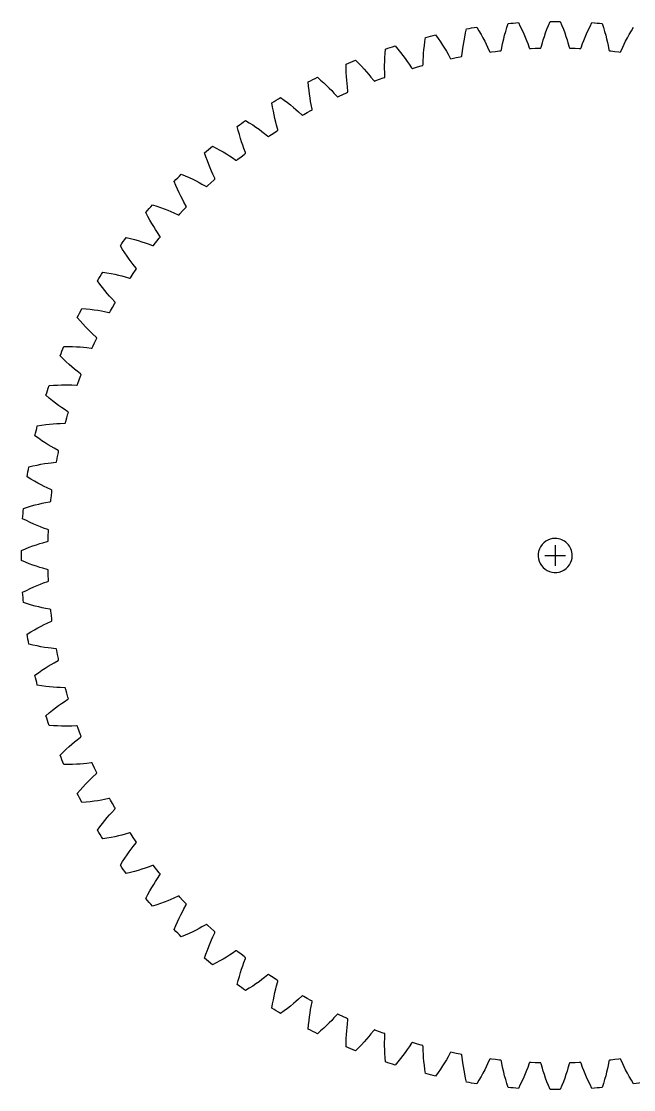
# Model space of a CAD drawing. Extents: x -63 to 81, y 77 to 202.
# Drawn here: x -62.6 to 9.2, y 77 to 202.3 of the extents above; entities that cross this region are included whole.
import ezdxf

# ---------------------------------------------------------------- set-up
doc = ezdxf.new("R2010")
doc.units = 0
doc.layers.get('0').update_dxf_attribs({"linetype": 'CONTINUOUS'})

msp = doc.modelspace()

# ---------------------------------------------------------------- linework, layer by layer
at = {"color": 7}
for points in [[(-9.209713, 201.611999), (-8.944477, 201.177566), (-8.699355, 200.756479), (-8.476253, 200.354093), (-8.272969, 199.968644), (-8.088638, 199.600649), (-7.923835, 199.253686), (-7.705648, 198.772778), (-7.668146, 198.722228), (-7.65, 198.707258), (-7.632463, 198.699158), (-7.615656, 198.697858), (-7.463231, 198.717518), (-6.997893, 198.774248), (-6.53217, 198.827718), (-6.379366, 198.844178), (-6.363323, 198.849378), (-6.348168, 198.861368), (-6.334019, 198.880158), (-6.309355, 198.938068), (-6.209462, 199.456623), (-6.130209, 199.832473), (-6.036878, 200.233331), (-5.929193, 200.655585), (-5.80619, 201.098935), (-5.666141, 201.565611), (-5.50965, 202.049959)], [(-4.319789, 202.143599), (-4.089456, 201.689695), (-3.878127, 201.250673), (-3.687284, 200.832024), (-3.514869, 200.431814), (-3.359979, 200.050491), (-3.222906, 199.691666), (-3.043123, 199.195122), (-3.009703, 199.141782), (-2.992788, 199.125432), (-2.975943, 199.115932), (-2.959288, 199.113332), (-2.80579, 199.120932), (-2.337436, 199.140972), (-1.868953, 199.157732), (-1.715329, 199.162132), (-1.698929, 199.166032), (-1.682879, 199.176802), (-1.667299, 199.194432), (-1.638167, 199.250232), (-1.497897, 199.759351), (-1.389399, 200.127824), (-1.264905, 200.520124), (-1.124422, 200.932627), (-0.967014, 201.36496), (-0.790782, 201.819209), (-0.596772, 202.289786)], [(0.596769, 202.289786), (0.790779, 201.819209), (0.967011, 201.36496), (1.124419, 200.932627), (1.264903, 200.520124), (1.389397, 200.127824), (1.497894, 199.759351), (1.638164, 199.250232), (1.667296, 199.194432), (1.682876, 199.176802), (1.698926, 199.166032), (1.715326, 199.162132), (1.868951, 199.157732), (2.337434, 199.140972), (2.805788, 199.120932), (2.959286, 199.113332), (2.975941, 199.115932), (2.992786, 199.125432), (3.009701, 199.141782), (3.043121, 199.195122), (3.222903, 199.691666), (3.359977, 200.050491), (3.514867, 200.431814), (3.687282, 200.832024), (3.878125, 201.250673), (4.089453, 201.689695), (4.319787, 202.143599)], [(5.509648, 202.049959), (5.666139, 201.565611), (5.806188, 201.098935), (5.92919, 200.655585), (6.036876, 200.233331), (6.130207, 199.832473), (6.20946, 199.456623), (6.309353, 198.938068), (6.334017, 198.880158), (6.348166, 198.861368), (6.363321, 198.849378), (6.379364, 198.844178), (6.532168, 198.827718), (6.997891, 198.774248), (7.463228, 198.717518), (7.615654, 198.697858), (7.632461, 198.699158), (7.649998, 198.707258), (7.668144, 198.722228), (7.705646, 198.772778), (7.923833, 199.253686), (8.088636, 199.600649), (8.272967, 199.968644), (8.47625, 200.354093), (8.699352, 200.756479), (8.944475, 201.177566), (9.209711, 201.611999)], [(-14.042848, 200.698389), (-13.744344, 200.286105), (-13.46694, 199.885547), (-13.212955, 199.501906), (-12.980056, 199.133596), (-12.767421, 198.781198), (-12.575903, 198.448234), (-12.320657, 197.985927), (-12.279307, 197.938477), (-12.260047, 197.924977), (-12.241927, 197.918277), (-12.225067, 197.918316), (-12.074655, 197.949876), (-11.615203, 198.042936), (-11.15511, 198.132786), (-11.004069, 198.161186), (-10.988479, 198.167586), (-10.974309, 198.180736), (-10.961679, 198.200576), (-10.941639, 198.260246), (-10.882739, 198.785041), (-10.833219, 199.165951), (-10.771629, 199.572895), (-10.697409, 200.002296), (-10.609569, 200.453931), (-10.506566, 200.930155), (-10.38856, 201.425288)], [(-18.789399, 199.408389), (-18.459469, 199.020797), (-18.151492, 198.643239), (-17.86819, 198.280708), (-17.607111, 197.931805), (-17.367483, 197.597178), (-17.150431, 197.280266), (-16.8597, 196.839411), (-16.81475, 196.795351), (-16.79449, 196.783401), (-16.7759, 196.778101), (-16.7591, 196.779501), (-16.611627, 196.822761), (-16.160893, 196.951586), (-15.709268, 197.077253), (-15.560921, 197.117423), (-15.545881, 197.125023), (-15.532791, 197.139243), (-15.521761, 197.160023), (-15.506461, 197.221083), (-15.488921, 197.74888), (-15.469441, 198.132501), (-15.439971, 198.543024), (-15.399661, 198.976925), (-15.347531, 199.434058), (-15.282212, 199.916897), (-15.203412, 200.419762)], [(-23.420147, 197.74991), (-23.060824, 197.389399), (-22.724173, 197.037169), (-22.413301, 196.697982), (-22.125652, 196.37064), (-21.860508, 196.055844), (-21.619262, 195.756939), (-21.294837, 195.340253), (-21.246567, 195.299853), (-21.225427, 195.289533), (-21.206477, 195.285733), (-21.189837, 195.288433), (-21.046213, 195.343133), (-20.606975, 195.506925), (-20.166602, 195.667639), (-20.021865, 195.719319), (-20.007475, 195.728119), (-19.995535, 195.743319), (-19.986135, 195.764899), (-19.975675, 195.826969), (-19.999595, 196.354515), (-20.010275, 196.738482), (-20.013075, 197.150052), (-20.006975, 197.585778), (-19.990865, 198.045592), (-19.963625, 198.532067), (-19.924525, 199.039565)], [(-27.906559, 195.733186), (-27.520057, 195.401977), (-27.156809, 195.077246), (-26.820282, 194.763496), (-26.507839, 194.459731), (-26.218813, 194.16671), (-25.954857, 193.887654), (-25.59874, 193.497707), (-25.54745, 193.461217), (-25.52557, 193.452617), (-25.50638, 193.450317), (-25.49, 193.454317), (-25.351111, 193.520117), (-24.926079, 193.717866), (-24.499673, 193.912636), (-24.359436, 193.975516), (-24.345776, 193.985416), (-24.335066, 194.001506), (-24.327366, 194.023756), (-24.321766, 194.086456), (-24.387006, 194.610499), (-24.427776, 194.992445), (-24.462886, 195.402524), (-24.490956, 195.837389), (-24.510976, 196.297049), (-24.521996, 196.784161), (-24.522836, 197.293162)], [(-32.220848, 193.370826), (-31.809552, 193.070963), (-31.421945, 192.775734), (-31.06184, 192.489355), (-30.726526, 192.21104), (-30.4154, 191.941598), (-30.130364, 191.684112), (-29.744751, 191.323307), (-29.690761, 191.290957), (-29.668271, 191.284057), (-29.648961, 191.283261), (-29.632941, 191.288461), (-29.499642, 191.364961), (-29.091435, 191.595448), (-28.681625, 191.823073), (-28.546753, 191.896763), (-28.533913, 191.907683), (-28.524513, 191.924563), (-28.518613, 191.947343), (-28.517988, 192.010283), (-28.624141, 192.527593), (-28.694751, 192.905162), (-28.761921, 193.311223), (-28.824021, 193.742544), (-28.880041, 194.199218), (-28.929241, 194.683963), (-28.970011, 195.191329)], [(-36.336541, 190.677192), (-35.902986, 190.410524), (-35.493411, 190.146615), (-35.111946, 189.889372), (-34.755829, 189.638224), (-34.424524, 189.394024), (-34.120164, 189.159695), (-33.70743, 188.830258), (-33.65107, 188.802238), (-33.62811, 188.797138), (-33.6088, 188.79786), (-33.59324, 188.80436), (-33.466354, 188.89108), (-33.077489, 189.152884), (-32.686802, 189.41196), (-32.558128, 189.496), (-32.546178, 189.50789), (-32.538078, 189.52546), (-32.533978, 189.54863), (-32.538278, 189.61143), (-32.684693, 190.118816), (-32.78471, 190.489681), (-32.88354, 190.88922), (-32.97929, 191.314338), (-33.070969, 191.765208), (-33.158049, 192.2446), (-33.238509, 192.747203)], [(-40.228169, 187.669003), (-39.775027, 187.437173), (-39.346009, 187.206213), (-38.945537, 186.979693), (-38.570813, 186.75726), (-38.221368, 186.539805), (-37.899561, 186.33008), (-37.462253, 186.034041), (-37.403863, 186.010531), (-37.380573, 186.007231), (-37.361373, 186.009431), (-37.346373, 186.017131), (-37.226683, 186.113541), (-36.859557, 186.405047), (-36.490401, 186.693978), (-36.368717, 186.787858), (-36.357737, 186.800648), (-36.351037, 186.818798), (-36.348837, 186.842218), (-36.358037, 186.904478), (-36.543809, 187.398813), (-36.672616, 187.760688), (-36.802487, 188.15124), (-36.931296, 188.567537), (-37.05807, 189.009824), (-37.182496, 189.480906), (-37.302136, 189.975646)], [(-43.871693, 184.364752), (-43.401759, 184.16919), (-42.955942, 183.972603), (-42.538933, 183.778201), (-42.147912, 183.585854), (-41.782483, 183.396487), (-41.445213, 183.212656), (-40.986027, 182.951841), (-40.925977, 182.932991), (-40.902497, 182.931591), (-40.883537, 182.935291), (-40.869187, 182.944091), (-40.75743, 183.049592), (-40.414307, 183.369003), (-40.068958, 183.686007), (-39.955015, 183.789143), (-39.945115, 183.802753), (-39.939915, 183.821363), (-39.939515, 183.844883), (-39.953595, 183.906233), (-40.177579, 184.384469), (-40.334382, 184.735122), (-40.494494, 185.114281), (-40.655569, 185.519188), (-40.816653, 185.950165), (-40.977656, 186.410031), (-41.135744, 186.89386)], [(-47.244762, 180.784843), (-46.760933, 180.626754), (-46.301066, 180.465751), (-45.87009, 180.304667), (-45.465183, 180.143592), (-45.086023, 179.98348), (-44.73537, 179.826678), (-44.257135, 179.602694), (-44.195785, 179.588614), (-44.172265, 179.589014), (-44.153655, 179.594214), (-44.140045, 179.604114), (-44.036909, 179.718057), (-43.719905, 180.063405), (-43.400493, 180.406528), (-43.294992, 180.518285), (-43.286192, 180.532635), (-43.282492, 180.551595), (-43.283892, 180.575075), (-43.302742, 180.635125), (-43.563558, 181.094312), (-43.747389, 181.431582), (-43.936756, 181.79701), (-44.129103, 182.188031), (-44.323504, 182.605041), (-44.520091, 183.050858), (-44.715653, 183.520791)], [(-50.326548, 176.951234), (-49.831807, 176.831594), (-49.360725, 176.707169), (-48.918439, 176.580395), (-48.502142, 176.451586), (-48.111589, 176.321715), (-47.749714, 176.192908), (-47.25538, 176.007136), (-47.19312, 175.997936), (-47.1697, 176.000136), (-47.15155, 176.006836), (-47.13876, 176.017816), (-47.04488, 176.1395), (-46.755949, 176.508656), (-46.464442, 176.875781), (-46.368032, 176.995471), (-46.360332, 177.010471), (-46.358132, 177.029671), (-46.361432, 177.052961), (-46.384942, 177.111351), (-46.680981, 177.54866), (-46.890707, 177.870467), (-47.108162, 178.219912), (-47.330595, 178.594635), (-47.557114, 178.995107), (-47.788074, 179.424126), (-48.019904, 179.877268)], [(-53.098104, 172.887608), (-52.595501, 172.807148), (-52.11611, 172.720068), (-51.66524, 172.628388), (-51.240121, 172.532638), (-50.840582, 172.433808), (-50.469718, 172.333791), (-49.962331, 172.187376), (-49.899531, 172.183076), (-49.876361, 172.187176), (-49.858791, 172.195276), (-49.846901, 172.207226), (-49.762861, 172.3359), (-49.503785, 172.726588), (-49.241981, 173.115453), (-49.155261, 173.242339), (-49.148761, 173.257899), (-49.148039, 173.277209), (-49.153139, 173.300169), (-49.181159, 173.356529), (-49.510596, 173.769262), (-49.744925, 174.073622), (-49.989126, 174.404928), (-50.240274, 174.761045), (-50.497517, 175.142509), (-50.761425, 175.552084), (-51.028093, 175.98564)], [(-55.542231, 168.61911), (-55.034865, 168.57834), (-54.550119, 168.52914), (-54.093445, 168.47312), (-53.662125, 168.41102), (-53.256064, 168.34385), (-52.878494, 168.27324), (-52.361184, 168.167087), (-52.298245, 168.167712), (-52.275465, 168.173612), (-52.258585, 168.183012), (-52.247665, 168.195852), (-52.173975, 168.330724), (-51.94635, 168.740533), (-51.715863, 169.14874), (-51.639363, 169.282039), (-51.634163, 169.298059), (-51.634959, 169.317369), (-51.641859, 169.339859), (-51.674209, 169.393849), (-52.035014, 169.779463), (-52.2925, 170.064499), (-52.561941, 170.375624), (-52.840256, 170.710938), (-53.126635, 171.071044), (-53.421865, 171.458651), (-53.721728, 171.869947)], [(-57.644063, 164.171934), (-57.135063, 164.171094), (-56.647951, 164.160074), (-56.18829, 164.140054), (-55.753425, 164.111984), (-55.343347, 164.076874), (-54.961401, 164.036104), (-54.437357, 163.970864), (-54.374657, 163.976464), (-54.352407, 163.984164), (-54.336317, 163.994874), (-54.326417, 164.008534), (-54.263537, 164.148771), (-54.068767, 164.575177), (-53.871019, 165.00021), (-53.805219, 165.139099), (-53.801219, 165.155479), (-53.803519, 165.174669), (-53.812119, 165.196549), (-53.848609, 165.247839), (-54.238555, 165.603955), (-54.517611, 165.867911), (-54.810633, 166.156937), (-55.114398, 166.469381), (-55.428148, 166.805908), (-55.752878, 167.169155), (-56.084087, 167.555657)], [(-59.390466, 159.573623), (-58.882968, 159.612723), (-58.396494, 159.639963), (-57.936679, 159.656073), (-57.500953, 159.662173), (-57.089384, 159.659373), (-56.705417, 159.648693), (-56.17787, 159.624773), (-56.1158, 159.635233), (-56.09422, 159.644633), (-56.07902, 159.656573), (-56.07022, 159.670963), (-56.01854, 159.815701), (-55.857826, 160.256074), (-55.694034, 160.695311), (-55.639334, 160.838935), (-55.636634, 160.855575), (-55.640434, 160.874525), (-55.650754, 160.895665), (-55.691154, 160.943935), (-56.10784, 161.26836), (-56.406746, 161.509607), (-56.721542, 161.774751), (-57.048884, 162.0624), (-57.38807, 162.373271), (-57.7403, 162.709922), (-58.100812, 163.069246)], [(-60.770663, 154.85251), (-60.267799, 154.93131), (-59.78496, 154.99663), (-59.327826, 155.04876), (-58.893925, 155.08907), (-58.483403, 155.11854), (-58.099782, 155.13802), (-57.571984, 155.15556), (-57.510924, 155.17086), (-57.490144, 155.18189), (-57.475924, 155.19498), (-57.468324, 155.21002), (-57.428154, 155.358367), (-57.302487, 155.809991), (-57.173662, 156.260725), (-57.130403, 156.408198), (-57.129003, 156.424998), (-57.134303, 156.443588), (-57.146253, 156.463848), (-57.190312, 156.508798), (-57.631167, 156.79953), (-57.948079, 157.016582), (-58.282707, 157.25621), (-58.63161, 157.517288), (-58.99414, 157.80059), (-59.371698, 158.108567), (-59.759291, 158.438498)], [(-61.77619, 150.037658), (-61.281057, 150.155665), (-60.804832, 150.258668), (-60.353198, 150.346508), (-59.923797, 150.420728), (-59.516852, 150.482318), (-59.135942, 150.531838), (-58.611148, 150.590738), (-58.551478, 150.610778), (-58.531638, 150.623408), (-58.518488, 150.637578), (-58.512088, 150.653168), (-58.483688, 150.804209), (-58.393838, 151.264301), (-58.300778, 151.723753), (-58.269218, 151.874166), (-58.269179, 151.891026), (-58.275879, 151.909146), (-58.289379, 151.928406), (-58.336829, 151.969756), (-58.799135, 152.225002), (-59.132099, 152.41652), (-59.484497, 152.629154), (-59.852808, 152.862053), (-60.236449, 153.116038), (-60.637006, 153.393443), (-61.04929, 153.691947)], [(-62.40086, 145.158749), (-61.916513, 145.31524), (-61.449837, 145.455289), (-61.006486, 145.578291), (-60.584232, 145.685977), (-60.183375, 145.779308), (-59.807525, 145.858561), (-59.288969, 145.958454), (-59.231059, 145.983118), (-59.212269, 145.997267), (-59.200279, 146.012422), (-59.195079, 146.028465), (-59.178619, 146.181269), (-59.125149, 146.646992), (-59.068419, 147.112329), (-59.048759, 147.264755), (-59.050059, 147.281562), (-59.058159, 147.299099), (-59.073129, 147.317245), (-59.123679, 147.354747), (-59.604587, 147.572934), (-59.951551, 147.737737), (-60.319546, 147.922068), (-60.704994, 148.125352), (-61.10738, 148.348453), (-61.528468, 148.593576), (-61.962901, 148.858812)], [(-62.640687, 140.24587), (-62.17011, 140.43988), (-61.715862, 140.616112), (-61.283529, 140.77352), (-60.871025, 140.914004), (-60.478725, 141.038498), (-60.110253, 141.146996), (-59.601133, 141.287266), (-59.545333, 141.316398), (-59.527703, 141.331978), (-59.516933, 141.348028), (-59.513033, 141.364428), (-59.508633, 141.518052), (-59.491873, 141.986535), (-59.471833, 142.454889), (-59.464233, 142.608387), (-59.466833, 142.625042), (-59.476333, 142.641887), (-59.492683, 142.658802), (-59.546023, 142.692222), (-60.042568, 142.872005), (-60.401392, 143.009078), (-60.782715, 143.163968), (-61.182925, 143.336383), (-61.601575, 143.527226), (-62.040596, 143.738554), (-62.4945, 143.968888)], [(0, 140.848826), (0, 138.448827)], [(-1.199999, 139.648827), (1.199999, 139.648827)], [(-62.4945, 135.329312), (-62.040596, 135.559645), (-61.601575, 135.770974), (-61.182925, 135.961817), (-60.782715, 136.134232), (-60.401392, 136.289122), (-60.042568, 136.426195), (-59.546023, 136.605978), (-59.492683, 136.639398), (-59.476333, 136.656313), (-59.466833, 136.673158), (-59.464233, 136.689813), (-59.471833, 136.843311), (-59.491873, 137.311665), (-59.508633, 137.780148), (-59.513033, 137.933772), (-59.516933, 137.950172), (-59.527703, 137.966222), (-59.545333, 137.981802), (-59.601133, 138.010934), (-60.110253, 138.151204), (-60.478725, 138.259702), (-60.871025, 138.384196), (-61.283529, 138.524679), (-61.715862, 138.682087), (-62.17011, 138.858319), (-62.640687, 139.05233)], [(-61.962901, 130.439388), (-61.528468, 130.704624), (-61.10738, 130.949747), (-60.704994, 131.172848), (-60.319546, 131.376132), (-59.951551, 131.560463), (-59.604587, 131.725266), (-59.123679, 131.943453), (-59.073129, 131.980955), (-59.058159, 131.999101), (-59.050059, 132.016638), (-59.048759, 132.033445), (-59.068419, 132.18587), (-59.125149, 132.651208), (-59.178619, 133.116931), (-59.195079, 133.269735), (-59.200279, 133.285778), (-59.212269, 133.300933), (-59.231059, 133.315082), (-59.288969, 133.339746), (-59.807525, 133.439639), (-60.183375, 133.518892), (-60.584232, 133.612223), (-61.006486, 133.719909), (-61.449837, 133.842911), (-61.916513, 133.98296), (-62.40086, 134.139451)], [(-61.04929, 125.606253), (-60.637006, 125.904757), (-60.236449, 126.182162), (-59.852808, 126.436147), (-59.484497, 126.669046), (-59.132099, 126.88168), (-58.799135, 127.073198), (-58.336829, 127.328444), (-58.289379, 127.369794), (-58.275879, 127.389054), (-58.269179, 127.407174), (-58.269218, 127.424034), (-58.300778, 127.574447), (-58.393838, 128.033899), (-58.483688, 128.493991), (-58.512088, 128.645032), (-58.518488, 128.660622), (-58.531638, 128.674792), (-58.551478, 128.687422), (-58.611148, 128.707462), (-59.135942, 128.766362), (-59.516852, 128.815882), (-59.923797, 128.877472), (-60.353198, 128.951692), (-60.804832, 129.039532), (-61.281057, 129.142535), (-61.77619, 129.260542)], [(-59.759291, 120.859702), (-59.371698, 121.189633), (-58.99414, 121.49761), (-58.63161, 121.780912), (-58.282707, 122.04199), (-57.948079, 122.281618), (-57.631167, 122.49867), (-57.190312, 122.789402), (-57.146253, 122.834352), (-57.134303, 122.854612), (-57.129003, 122.873202), (-57.130403, 122.890002), (-57.173662, 123.037475), (-57.302487, 123.488209), (-57.428154, 123.939833), (-57.468324, 124.08818), (-57.475924, 124.10322), (-57.490144, 124.11631), (-57.510924, 124.12734), (-57.571984, 124.14264), (-58.099782, 124.16018), (-58.483403, 124.17966), (-58.893925, 124.20913), (-59.327826, 124.24944), (-59.78496, 124.30157), (-60.267799, 124.36689), (-60.770663, 124.44569)], [(-58.100812, 116.228954), (-57.7403, 116.588278), (-57.38807, 116.924929), (-57.048884, 117.2358), (-56.721542, 117.523449), (-56.406746, 117.788593), (-56.10784, 118.02984), (-55.691154, 118.354265), (-55.650754, 118.402535), (-55.640434, 118.423675), (-55.636634, 118.442625), (-55.639334, 118.459265), (-55.694034, 118.602889), (-55.857826, 119.042126), (-56.01854, 119.482499), (-56.07022, 119.627237), (-56.07902, 119.641627), (-56.09422, 119.653567), (-56.1158, 119.662967), (-56.17787, 119.673427), (-56.705417, 119.649507), (-57.089384, 119.638827), (-57.500953, 119.636027), (-57.936679, 119.642127), (-58.396494, 119.658237), (-58.882968, 119.685477), (-59.390466, 119.724577)], [(-56.084087, 111.742543), (-55.752878, 112.129045), (-55.428148, 112.492292), (-55.114398, 112.828819), (-54.810633, 113.141263), (-54.517611, 113.430289), (-54.238555, 113.694245), (-53.848609, 114.050361), (-53.812119, 114.101651), (-53.803519, 114.123531), (-53.801219, 114.142721), (-53.805219, 114.159101), (-53.871019, 114.29799), (-54.068767, 114.723023), (-54.263537, 115.149429), (-54.326417, 115.289666), (-54.336317, 115.303326), (-54.352407, 115.314036), (-54.374657, 115.321736), (-54.437357, 115.327336), (-54.961401, 115.262096), (-55.343347, 115.221326), (-55.753425, 115.186216), (-56.18829, 115.158146), (-56.647951, 115.138126), (-57.135063, 115.127106), (-57.644063, 115.126266)], [(-53.721728, 107.428254), (-53.421865, 107.839549), (-53.126635, 108.227156), (-52.840256, 108.587262), (-52.561941, 108.922576), (-52.2925, 109.233701), (-52.035014, 109.518737), (-51.674209, 109.904351), (-51.641859, 109.958341), (-51.634959, 109.980831), (-51.634163, 110.000141), (-51.639363, 110.016161), (-51.715863, 110.14946), (-51.94635, 110.557667), (-52.173975, 110.967476), (-52.247665, 111.102348), (-52.258585, 111.115188), (-52.275465, 111.124588), (-52.298245, 111.130488), (-52.361184, 111.131113), (-52.878494, 111.02496), (-53.256064, 110.95435), (-53.662125, 110.88718), (-54.093445, 110.82508), (-54.550119, 110.76906), (-55.034865, 110.719861), (-55.542231, 110.679091)], [(-51.028093, 103.31256), (-50.761425, 103.746116), (-50.497517, 104.155691), (-50.240274, 104.537155), (-49.989126, 104.893272), (-49.744925, 105.224578), (-49.510596, 105.528938), (-49.181159, 105.941671), (-49.153139, 105.998031), (-49.148039, 106.020991), (-49.148761, 106.040301), (-49.155261, 106.055861), (-49.241981, 106.182747), (-49.503785, 106.571612), (-49.762861, 106.9623), (-49.846901, 107.090974), (-49.858791, 107.102924), (-49.876361, 107.111024), (-49.899531, 107.115124), (-49.962331, 107.110824), (-50.469718, 106.964409), (-50.840582, 106.864392), (-51.240121, 106.765562), (-51.66524, 106.669812), (-52.11611, 106.578132), (-52.595501, 106.491052), (-53.098104, 106.410592)], [(-48.019904, 99.420933), (-47.788074, 99.874074), (-47.557114, 100.303093), (-47.330595, 100.703565), (-47.108162, 101.078288), (-46.890707, 101.427733), (-46.680981, 101.74954), (-46.384942, 102.186849), (-46.361432, 102.245239), (-46.358132, 102.268529), (-46.360332, 102.287729), (-46.368032, 102.302729), (-46.464442, 102.422419), (-46.755949, 102.789544), (-47.04488, 103.1587), (-47.13876, 103.280384), (-47.15155, 103.291364), (-47.1697, 103.298064), (-47.19312, 103.300264), (-47.25538, 103.291064), (-47.749714, 103.105292), (-48.111589, 102.976485), (-48.502142, 102.846614), (-48.918439, 102.717805), (-49.360725, 102.591032), (-49.831807, 102.466606), (-50.326548, 102.346966)], [(-44.715653, 95.777409), (-44.520091, 96.247342), (-44.323504, 96.693159), (-44.129103, 97.110169), (-43.936756, 97.50119), (-43.747389, 97.866618), (-43.563558, 98.203888), (-43.302742, 98.663075), (-43.283892, 98.723125), (-43.282492, 98.746605), (-43.286192, 98.765565), (-43.294992, 98.779915), (-43.400493, 98.891672), (-43.719905, 99.234795), (-44.036909, 99.580143), (-44.140045, 99.694086), (-44.153655, 99.703986), (-44.172265, 99.709186), (-44.195785, 99.709586), (-44.257135, 99.695506), (-44.73537, 99.471522), (-45.086023, 99.31472), (-45.465183, 99.154608), (-45.87009, 98.993533), (-46.301066, 98.832449), (-46.760933, 98.671446), (-47.244762, 98.513357)], [(-41.135744, 92.40434), (-40.977656, 92.888169), (-40.816653, 93.348035), (-40.655569, 93.779012), (-40.494494, 94.183919), (-40.334382, 94.563079), (-40.177579, 94.913731), (-39.953595, 95.391967), (-39.939515, 95.453317), (-39.939915, 95.476837), (-39.945115, 95.495447), (-39.955015, 95.509057), (-40.068958, 95.612193), (-40.414307, 95.929197), (-40.75743, 96.248608), (-40.869187, 96.354109), (-40.883537, 96.362909), (-40.902497, 96.366609), (-40.925977, 96.365209), (-40.986027, 96.346359), (-41.445213, 96.085544), (-41.782483, 95.901713), (-42.147912, 95.712346), (-42.538933, 95.519999), (-42.955942, 95.325597), (-43.401759, 95.12901), (-43.871693, 94.933448)], [(-37.302136, 89.322554), (-37.182496, 89.817294), (-37.05807, 90.288376), (-36.931296, 90.730663), (-36.802487, 91.14696), (-36.672616, 91.537512), (-36.543809, 91.899387), (-36.358037, 92.393722), (-36.348837, 92.455982), (-36.351037, 92.479402), (-36.357737, 92.497552), (-36.368717, 92.510342), (-36.490401, 92.604222), (-36.859557, 92.893153), (-37.226683, 93.184659), (-37.346373, 93.281069), (-37.361373, 93.288769), (-37.380573, 93.290969), (-37.403863, 93.287669), (-37.462253, 93.264159), (-37.899561, 92.968121), (-38.221368, 92.758395), (-38.570813, 92.54094), (-38.945537, 92.318507), (-39.346009, 92.091987), (-39.775027, 91.861027), (-40.228169, 91.629197)], [(-33.238509, 86.550998), (-33.158049, 87.0536), (-33.070969, 87.532992), (-32.97929, 87.983862), (-32.88354, 88.40898), (-32.78471, 88.808519), (-32.684693, 89.179384), (-32.538278, 89.686771), (-32.533978, 89.749571), (-32.538078, 89.772741), (-32.546178, 89.79031), (-32.558128, 89.8022), (-32.686802, 89.88624), (-33.077489, 90.145316), (-33.466354, 90.40712), (-33.59324, 90.49384), (-33.6088, 90.50034), (-33.62811, 90.501062), (-33.65107, 90.495962), (-33.70743, 90.467942), (-34.120164, 90.138505), (-34.424524, 89.904176), (-34.755829, 89.659976), (-35.111946, 89.408828), (-35.493411, 89.151585), (-35.902986, 88.887676), (-36.336541, 88.621008)], [(-28.970011, 84.106871), (-28.929241, 84.614237), (-28.880041, 85.098982), (-28.824021, 85.555656), (-28.761921, 85.986977), (-28.694751, 86.393038), (-28.624141, 86.770607), (-28.517988, 87.287917), (-28.518613, 87.350857), (-28.524513, 87.373637), (-28.533913, 87.390517), (-28.546753, 87.401437), (-28.681625, 87.475127), (-29.091435, 87.702752), (-29.499642, 87.933239), (-29.632941, 88.009739), (-29.648961, 88.014939), (-29.668271, 88.014143), (-29.690761, 88.007243), (-29.744751, 87.974893), (-30.130364, 87.614088), (-30.4154, 87.356602), (-30.726526, 87.08716), (-31.06184, 86.808845), (-31.421945, 86.522467), (-31.809552, 86.227237), (-32.220848, 85.927374)], [(-24.522836, 82.005038), (-24.521996, 82.514039), (-24.510976, 83.001151), (-24.490956, 83.460811), (-24.462886, 83.895676), (-24.427776, 84.305755), (-24.387006, 84.687701), (-24.321766, 85.211744), (-24.327366, 85.274444), (-24.335066, 85.296694), (-24.345776, 85.312784), (-24.359436, 85.322684), (-24.499673, 85.385564), (-24.926079, 85.580334), (-25.351111, 85.778083), (-25.49, 85.843883), (-25.50638, 85.847883), (-25.52557, 85.845583), (-25.54745, 85.836983), (-25.59874, 85.800493), (-25.954857, 85.410546), (-26.218813, 85.13149), (-26.507839, 84.838469), (-26.820282, 84.534704), (-27.156809, 84.220954), (-27.520057, 83.896223), (-27.906559, 83.565014)], [(-19.924525, 80.258635), (-19.963625, 80.766133), (-19.990865, 81.252608), (-20.006975, 81.712423), (-20.013075, 82.148148), (-20.010275, 82.559718), (-19.999595, 82.943685), (-19.975675, 83.471231), (-19.986135, 83.533301), (-19.995535, 83.554881), (-20.007475, 83.570081), (-20.021865, 83.578881), (-20.166602, 83.630561), (-20.606975, 83.791275), (-21.046213, 83.955067), (-21.189837, 84.009767), (-21.206477, 84.012467), (-21.225427, 84.008667), (-21.246567, 83.998347), (-21.294837, 83.957947), (-21.619262, 83.541261), (-21.860508, 83.242356), (-22.125652, 82.92756), (-22.413301, 82.600218), (-22.724173, 82.261031), (-23.060824, 81.908801), (-23.420147, 81.54829)], [(-15.203412, 78.878438), (-15.282212, 79.381303), (-15.347531, 79.864142), (-15.399661, 80.321275), (-15.439971, 80.755176), (-15.469441, 81.165699), (-15.488921, 81.54932), (-15.506461, 82.077117), (-15.521761, 82.138177), (-15.532791, 82.158957), (-15.545881, 82.173177), (-15.560921, 82.180777), (-15.709268, 82.220947), (-16.160893, 82.346614), (-16.611627, 82.475439), (-16.7591, 82.518699), (-16.7759, 82.520099), (-16.79449, 82.514799), (-16.81475, 82.502849), (-16.8597, 82.458789), (-17.150431, 82.017934), (-17.367483, 81.701023), (-17.607111, 81.366395), (-17.86819, 81.017492), (-18.151492, 80.654961), (-18.459469, 80.277403), (-18.789399, 79.889811)], [(-10.38856, 77.872912), (-10.506566, 78.368045), (-10.609569, 78.844269), (-10.697409, 79.295904), (-10.771629, 79.725305), (-10.833219, 80.132249), (-10.882739, 80.513159), (-10.941639, 81.037954), (-10.961679, 81.097624), (-10.974309, 81.117464), (-10.988479, 81.130614), (-11.004069, 81.137014), (-11.15511, 81.165414), (-11.615203, 81.255264), (-12.074655, 81.348324), (-12.225067, 81.379884), (-12.241927, 81.379923), (-12.260047, 81.373223), (-12.279307, 81.359723), (-12.320657, 81.312273), (-12.575903, 80.849966), (-12.767421, 80.517002), (-12.980056, 80.164604), (-13.212955, 79.796294), (-13.46694, 79.412653), (-13.744344, 79.012095), (-14.042848, 78.599811)], [(-5.50965, 77.248241), (-5.666141, 77.732589), (-5.80619, 78.199265), (-5.929193, 78.642615), (-6.036878, 79.064869), (-6.130209, 79.465727), (-6.209462, 79.841577), (-6.309355, 80.360132), (-6.334019, 80.418042), (-6.348168, 80.436832), (-6.363323, 80.448822), (-6.379366, 80.454022), (-6.53217, 80.470482), (-6.997893, 80.523952), (-7.463231, 80.580682), (-7.615656, 80.600342), (-7.632463, 80.599042), (-7.65, 80.590942), (-7.668146, 80.575972), (-7.705648, 80.525422), (-7.923835, 80.044515), (-8.088638, 79.697551), (-8.272969, 79.329556), (-8.476253, 78.944107), (-8.699355, 78.541721), (-8.944477, 78.120634), (-9.209713, 77.686201)], [(9.20971, 77.686177), (8.944474, 78.12061), (8.699352, 78.541697), (8.47625, 78.944083), (8.272967, 79.329532), (8.088636, 79.697527), (7.923832, 80.044491), (7.705645, 80.525398), (7.668143, 80.575948), (7.649997, 80.590918), (7.63246, 80.599018), (7.615653, 80.600318), (7.463228, 80.580658), (6.99789, 80.523928), (6.532167, 80.470458), (6.379363, 80.453998), (6.36332, 80.448798), (6.348165, 80.436808), (6.334016, 80.418018), (6.309352, 80.360108), (6.20946, 79.841553), (6.130207, 79.465703), (6.036876, 79.064845), (5.92919, 78.642591), (5.806188, 78.199241), (5.666139, 77.732565), (5.509648, 77.248217)], [(-0.596772, 77.008414), (-0.790782, 77.478991), (-0.967014, 77.93324), (-1.124422, 78.365573), (-1.264905, 78.778076), (-1.389399, 79.170376), (-1.497897, 79.538849), (-1.638167, 80.047969), (-1.667299, 80.103769), (-1.682879, 80.121399), (-1.698929, 80.132168), (-1.715329, 80.136068), (-1.868953, 80.140468), (-2.337436, 80.157228), (-2.80579, 80.177268), (-2.959288, 80.184868), (-2.975943, 80.182268), (-2.992788, 80.172768), (-3.009703, 80.156418), (-3.043123, 80.103079), (-3.222906, 79.606534), (-3.359979, 79.247709), (-3.514869, 78.866386), (-3.687284, 78.466177), (-3.878127, 78.047527), (-4.089456, 77.608505), (-4.319789, 77.154601)], [(4.319786, 77.154577), (4.089453, 77.608505), (3.878125, 78.047527), (3.687282, 78.466177), (3.514867, 78.866386), (3.359977, 79.247709), (3.222903, 79.606534), (3.043121, 80.103079), (3.009701, 80.156418), (2.992786, 80.172768), (2.975941, 80.182268), (2.959286, 80.184868), (2.805788, 80.177268), (2.337434, 80.157228), (1.868951, 80.140468), (1.715326, 80.136068), (1.698926, 80.132168), (1.682876, 80.121399), (1.667296, 80.103769), (1.638164, 80.047969), (1.497894, 79.538849), (1.389397, 79.170376), (1.264903, 78.778076), (1.124419, 78.365573), (0.967011, 77.93324), (0.790779, 77.478991), (0.596769, 77.008414)]]:
    msp.add_lwpolyline(points, dxfattribs=at)
msp.add_lwpolyline([(0, 141.648825)], close=True, dxfattribs=at)
for points in [[(-5.50965, 202.049959), (-5.113336, 202.08495), (-4.716698, 202.116165), (-4.319789, 202.143599)], [(-0.596772, 202.289786), (-0.198934, 202.293576), (0.198931, 202.293576), (0.596769, 202.289786)], [(4.319787, 202.143599), (4.716695, 202.116165), (5.113334, 202.08495), (5.509648, 202.049959)], [(-15.203412, 200.419762), (-14.817451, 200.516321), (-14.430579, 200.609201), (-14.042848, 200.698389)], [(-10.38856, 201.425288), (-9.996213, 201.491267), (-9.603246, 201.553507), (-9.209713, 201.611999)], [(-19.924525, 199.039565), (-19.547329, 199.166108), (-19.168937, 199.289055), (-18.789399, 199.408389)], [(-24.522836, 197.293162), (-24.156732, 197.44891), (-23.789152, 197.601166), (-23.420147, 197.74991)], [(-28.970011, 195.191329), (-28.617256, 195.375321), (-28.262755, 195.555948), (-27.906559, 195.733186)], [(-33.238509, 192.747203), (-32.901277, 192.958304), (-32.562041, 193.166188), (-32.220848, 193.370826)], [(-37.302136, 189.975646), (-36.982506, 190.212556), (-36.660627, 190.446415), (-36.336541, 190.677192)], [(-41.135744, 186.89386), (-40.835688, 187.155117), (-40.533149, 187.41351), (-40.228169, 187.669003)], [(-44.715653, 183.520791), (-44.43702, 183.804785), (-44.155687, 184.086118), (-43.871693, 184.364752)], [(-48.019904, 179.877268), (-47.764411, 180.182247), (-47.506019, 180.484786), (-47.244762, 180.784843)], [(-51.028093, 175.98564), (-50.797316, 176.309725), (-50.563457, 176.631605), (-50.326548, 176.951234)], [(-53.721728, 171.869947), (-53.517089, 172.21114), (-53.309205, 172.550375), (-53.098104, 172.887608)], [(-56.084087, 167.555657), (-55.906849, 167.911854), (-55.726222, 168.266354), (-55.542231, 168.61911)], [(-58.100812, 163.069246), (-57.952067, 163.438251), (-57.799811, 163.80583), (-57.644063, 164.171934)], [(-59.759291, 158.438498), (-59.639957, 158.818036), (-59.51701, 159.196428), (-59.390466, 159.573623)], [(-61.04929, 153.691947), (-60.960102, 154.079677), (-60.867222, 154.466549), (-60.770663, 154.85251)], [(-61.962901, 148.858812), (-61.904408, 149.252345), (-61.842169, 149.645311), (-61.77619, 150.037658)], [(-62.4945, 143.968888), (-62.467066, 144.365796), (-62.435851, 144.762435), (-62.40086, 145.158749)], [(0, 141.648825), (-0.808924, 141.648825), (-1.538196, 141.161541), (-1.847758, 140.414193)], [(1.414213, 141.063039), (1.03914, 141.438112), (0.530433, 141.648825), (0, 141.648825)], [(-1.847758, 140.414193), (-2.15732, 139.666845), (-1.986208, 138.806609), (-1.414213, 138.234614)], [(1.999999, 139.648827), (1.999999, 140.179259), (1.789285, 140.687967), (1.414213, 141.063039)], [(-62.640687, 139.05233), (-62.644477, 139.450167), (-62.644477, 139.848032), (-62.640687, 140.24587)], [(0.765366, 137.801069), (1.512715, 138.11063), (1.999999, 138.839903), (1.999999, 139.648827)], [(-1.414213, 138.234614), (-0.842217, 137.662618), (0.018018, 137.491507), (0.765366, 137.801069)], [(-62.40086, 134.139451), (-62.435851, 134.535765), (-62.467066, 134.932403), (-62.4945, 135.329312)], [(-61.77619, 129.260542), (-61.842169, 129.652889), (-61.904408, 130.045855), (-61.962901, 130.439388)], [(-60.770663, 124.44569), (-60.867222, 124.831651), (-60.960102, 125.218523), (-61.04929, 125.606253)], [(-59.390466, 119.724577), (-59.51701, 120.101772), (-59.639957, 120.480164), (-59.759291, 120.859702)], [(-57.644063, 115.126266), (-57.799811, 115.49237), (-57.952067, 115.859949), (-58.100812, 116.228954)], [(-55.542231, 110.679091), (-55.726222, 111.031846), (-55.906849, 111.386346), (-56.084087, 111.742543)], [(-53.098104, 106.410592), (-53.309205, 106.747825), (-53.517089, 107.08706), (-53.721728, 107.428254)], [(-50.326548, 102.346966), (-50.563457, 102.666595), (-50.797316, 102.988475), (-51.028093, 103.31256)], [(-47.244762, 98.513357), (-47.506019, 98.813414), (-47.764411, 99.115953), (-48.019904, 99.420933)], [(-43.871693, 94.933448), (-44.155687, 95.212082), (-44.43702, 95.493415), (-44.715653, 95.777409)], [(-40.228169, 91.629197), (-40.533149, 91.88469), (-40.835688, 92.143083), (-41.135744, 92.40434)], [(-36.336541, 88.621008), (-36.660627, 88.851785), (-36.982506, 89.085644), (-37.302136, 89.322554)], [(-32.220848, 85.927374), (-32.562041, 86.132012), (-32.901277, 86.339896), (-33.238509, 86.550998)], [(-27.906559, 83.565014), (-28.262755, 83.742252), (-28.617256, 83.922879), (-28.970011, 84.106871)], [(-23.420147, 81.54829), (-23.789152, 81.697034), (-24.156732, 81.849291), (-24.522836, 82.005038)], [(-18.789399, 79.889811), (-19.168937, 80.009145), (-19.547329, 80.132092), (-19.924525, 80.258635)], [(-14.042848, 78.599811), (-14.430579, 78.689), (-14.817451, 78.781879), (-15.203412, 78.878438)], [(-9.209713, 77.686201), (-9.603246, 77.744693), (-9.996213, 77.806933), (-10.38856, 77.872912)], [(10.388565, 77.872873), (9.996215, 77.806899), (9.603246, 77.744664), (9.20971, 77.686177)], [(-4.319789, 77.154601), (-4.716698, 77.182035), (-5.113336, 77.21325), (-5.50965, 77.248241)], [(0.596769, 77.008414), (0.198931, 77.004624), (-0.198934, 77.004624), (-0.596772, 77.008414)], [(5.509648, 77.248217), (5.113334, 77.213226), (4.716695, 77.182011), (4.319786, 77.154577)]]:
    msp.add_open_spline(points, degree=3, dxfattribs=at)

doc.saveas('drawing.dxf')
